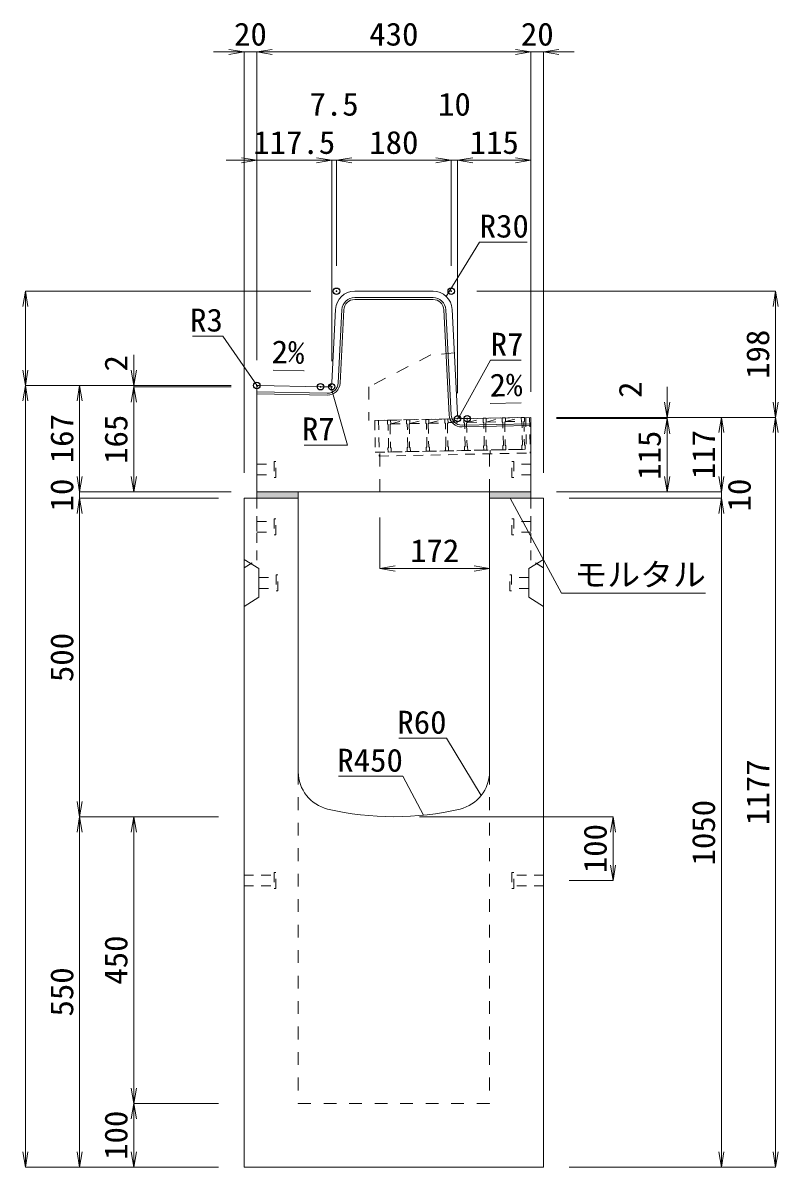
# Model space of a CAD drawing. Units: millimetres at full size. Extents: x -22536 to 51867, y -19720 to 38340.
# Drawn here: x 7818 to 9003, y 7050 to 8846 of the extents above; entities that cross this region are included whole.
import ezdxf
from ezdxf.enums import TextEntityAlignment as Align

# ---------------------------------------------------------------- set-up
doc = ezdxf.new("R2010")
doc.units = ezdxf.units.MM
doc.header["$LTSCALE"] = 20
doc.header["$PDMODE"] = 32
doc.header["$PDSIZE"] = 10
doc.linetypes.add('USER1', pattern=[2, 1, -1])
doc.linetypes.add('USER2', pattern=[1.35, 0.75, -0.6])
for name, color, linetype, lineweight in [('インサート', 3, 'USER2', 9), ('グレーチング', 7, 'USER2', 5), ('モルタル', 7, 'Continuous', 9), ('受枠', 3, 'USER2', 9), ('寸法線', 7, 'Continuous', 13), ('引出線', 4, 'Continuous', 13), ('本体', 2, 'Continuous', 13), ('目地', 132, 'Continuous', 5)]:
    doc.layers.add(name, color=color, linetype=linetype, lineweight=lineweight)
doc.layers.add('作業エリア', color=11, linetype='Continuous')
doc.styles.add('ＭＳ 明朝', font='')
doc.styles.get('ＭＳ 明朝').set_extended_font_data('MS Mincho')

# ---------------------------------------------------------------- blocks, each defined once
blk = doc.blocks.new('open_arrow')
at = {"color": 0, "linetype": 'Continuous', "lineweight": -2}
blk.add_lwpolyline([(7.5, 1.25), (0, 0), (7.5, -1.25)], dxfattribs=at)

msp = doc.modelspace()

# ---------------------------------------------------------------- hatches: boundary and pattern name
at = {"layer": 'モルタル'}
for points in [[(8250, 8100), (8250, 8110), (8185, 8110), (8185, 8100)], [(8615, 8100), (8615, 8110), (8550, 8110), (8550, 8100)]]:
    msp.add_hatch(color=256, dxfattribs=at).paths.add_polyline_path(points)

# ---------------------------------------------------------------- linework, layer by layer
at = {"layer": 'インサート'}
for p, q in [((8215, 8157.5), (8212, 8157.5)), ((8212, 8157.5), (8212, 8132.5)), ((8215, 8132.5), (8215, 8157.5)), ((8585, 8157.5), (8588, 8157.5)), ((8585, 8132.5), (8585, 8157.5)), ((8588, 8157.5), (8588, 8132.5)), ((8185, 8153.5), (8212, 8153.5)), ((8185, 8153.5), (8185, 8136.5)), ((8615, 8153.5), (8588, 8153.5)), ((8615, 8153.5), (8615, 8136.5)), ((8185, 8136.5), (8212, 8136.5)), ((8212, 8132.5), (8215, 8132.5)), ((8588, 8132.5), (8585, 8132.5)), ((8615, 8136.5), (8588, 8136.5)), ((8215, 8067.5), (8212, 8067.5)), ((8212, 8067.5), (8212, 8042.5)), ((8215, 8042.5), (8215, 8067.5)), ((8585, 8067.5), (8588, 8067.5)), ((8585, 8042.5), (8585, 8067.5)), ((8588, 8067.5), (8588, 8042.5)), ((8185, 8063.5), (8212, 8063.5)), ((8185, 8063.5), (8185, 8046.5)), ((8615, 8063.5), (8588, 8063.5)), ((8615, 8063.5), (8615, 8046.5)), ((8185, 8046.5), (8212, 8046.5)), ((8212, 8042.5), (8215, 8042.5)), ((8588, 8042.5), (8585, 8042.5)), ((8615, 8046.5), (8588, 8046.5)), ((8188.2, 7975.5), (8215.2, 7975.5)), ((8188.2, 7975.5), (8188.2, 7958.5)), ((8218.2, 7979.5), (8215.2, 7979.5)), ((8215.2, 7979.5), (8215.2, 7954.5)), ((8218.2, 7954.5), (8218.2, 7979.5)), ((8581.8, 7979.5), (8584.8, 7979.5)), ((8581.8, 7954.5), (8581.8, 7979.5)), ((8584.8, 7979.5), (8584.8, 7954.5)), ((8611.8, 7975.5), (8584.8, 7975.5)), ((8611.8, 7975.5), (8611.8, 7958.5)), ((8188.2, 7958.5), (8215.2, 7958.5)), ((8611.8, 7958.5), (8584.8, 7958.5)), ((8215.2, 7954.5), (8218.2, 7954.5)), ((8584.8, 7954.5), (8581.8, 7954.5)), ((8165, 7508.5), (8212, 7508.5)), ((8165, 7508.5), (8165, 7491.5)), ((8215, 7512.5), (8212, 7512.5)), ((8212, 7512.5), (8212, 7487.5)), ((8215, 7487.5), (8215, 7512.5)), ((8588, 7512.5), (8585, 7512.5)), ((8585, 7512.5), (8585, 7487.5)), ((8588, 7487.5), (8588, 7512.5)), ((8635, 7508.5), (8588, 7508.5)), ((8635, 7491.5), (8635, 7508.5)), ((8165, 7491.5), (8212, 7491.5)), ((8635, 7491.5), (8588, 7491.5)), ((8212, 7487.5), (8215, 7487.5)), ((8585, 7487.5), (8588, 7487.5))]:
    msp.add_line(p, q, dxfattribs=at)
at = {"layer": 'グレーチング'}
for p, q in [((8389.92, 8222.5), (8604.88, 8226.8)), ((8575.01, 8220.2), (8599.88, 8226.7)), ((8395.04, 8216.6), (8419.92, 8223.1)), ((8395.04, 8216.6), (8420.04, 8217.1)), ((8425.04, 8217.2), (8449.91, 8223.7)), ((8425.04, 8217.2), (8450.03, 8217.7)), ((8455.03, 8217.8), (8479.91, 8224.3)), ((8455.03, 8217.8), (8480.03, 8218.3)), ((8485.03, 8218.4), (8509.9, 8224.9)), ((8485.03, 8218.4), (8510.02, 8218.9)), ((8515.02, 8219), (8539.89, 8225.5)), ((8515.02, 8219), (8540.01, 8219.5)), ((8545.01, 8219.6), (8569.89, 8226.1)), ((8545.01, 8219.6), (8570.01, 8220.1)), ((8575.01, 8220.2), (8600, 8220.7)), ((8390.92, 8172.51), (8605.88, 8176.81))]:
    msp.add_line(p, q, dxfattribs=at)
for points in [[(8599.88, 8226.7), (8604.88, 8226.8), (8605, 8220.8), (8604.02, 8219.78), (8604.74, 8183.79), (8605.76, 8182.81), (8605.88, 8176.81), (8600.88, 8176.71), (8600.76, 8182.71), (8601.74, 8183.73), (8601.02, 8219.72), (8600, 8220.7)], [(8389.92, 8222.5), (8394.92, 8222.6), (8395.04, 8216.6), (8394.06, 8215.58), (8394.78, 8179.59), (8395.8, 8178.61), (8395.92, 8172.61), (8390.92, 8172.51), (8390.8, 8178.51), (8391.78, 8179.53), (8391.06, 8215.52), (8390.04, 8216.5)], [(8419.92, 8223.1), (8424.92, 8223.2), (8425.04, 8217.2), (8424.06, 8216.18), (8424.78, 8180.19), (8425.8, 8179.21), (8425.92, 8173.21), (8420.92, 8173.11), (8420.8, 8179.11), (8421.78, 8180.13), (8421.06, 8216.12), (8420.04, 8217.1)], [(8449.91, 8223.7), (8454.91, 8223.8), (8455.03, 8217.8), (8454.05, 8216.78), (8454.77, 8180.79), (8455.79, 8179.81), (8455.91, 8173.81), (8450.91, 8173.71), (8450.79, 8179.71), (8451.77, 8180.73), (8451.05, 8216.72), (8450.03, 8217.7)], [(8479.91, 8224.3), (8484.91, 8224.4), (8485.03, 8218.4), (8484.05, 8217.38), (8484.77, 8181.39), (8485.79, 8180.41), (8485.91, 8174.41), (8480.91, 8174.31), (8480.79, 8180.31), (8481.77, 8181.33), (8481.05, 8217.32), (8480.03, 8218.3)], [(8509.9, 8224.9), (8514.9, 8225), (8515.02, 8219), (8514.04, 8217.98), (8514.76, 8181.99), (8515.78, 8181.01), (8515.9, 8175.01), (8510.9, 8174.91), (8510.78, 8180.91), (8511.76, 8181.93), (8511.04, 8217.92), (8510.02, 8218.9)], [(8539.89, 8225.5), (8544.89, 8225.6), (8545.01, 8219.6), (8544.03, 8218.58), (8544.75, 8182.59), (8545.77, 8181.61), (8545.89, 8175.61), (8540.89, 8175.51), (8540.77, 8181.51), (8541.75, 8182.53), (8541.03, 8218.52), (8540.01, 8219.5)], [(8569.89, 8226.1), (8574.89, 8226.2), (8575.01, 8220.2), (8574.03, 8219.18), (8574.75, 8183.19), (8575.77, 8182.21), (8575.89, 8176.21), (8570.89, 8176.11), (8570.77, 8182.11), (8571.75, 8183.13), (8571.03, 8219.12), (8570.01, 8220.1)]]:
    msp.add_lwpolyline(points, close=True, dxfattribs=at)
at = {"layer": 'モルタル'}
for points in [[(8185, 8110), (8250, 8110), (8250, 8100), (8185, 8100)], [(8550, 8110), (8615, 8110), (8615, 8100), (8550, 8100)]]:
    msp.add_lwpolyline(points, close=True, dxfattribs=at)
at = {"layer": '作業エリア'}
for p in [(8310, 8425), (8490, 8425), (8185, 8277), (8285, 8275), (8302.5, 8275), (8500, 8225), (8515, 8225)]:
    msp.add_point(p, dxfattribs=at)
at = {"layer": '受枠'}
for p, q in [((8369.93, 8222.1), (8612.88, 8226.96)), ((8606.88, 8226.84), (8607.88, 8176.85)), ((8612.88, 8226.96), (8614, 8170.97)), ((8369.93, 8222.1), (8370.93, 8172.11)), ((8375.93, 8222.22), (8377.05, 8166.23)), ((8370.93, 8172.11), (8607.88, 8176.85)), ((8550.89, 8175.71), (8551.01, 8169.71)), ((8377.05, 8166.23), (8614, 8170.97))]:
    msp.add_line(p, q, dxfattribs=at)
at = {"layer": '寸法線'}
for p, q in [((8233, 8800.58), (8117, 8800.58)), ((8165, 8140), (8165, 8800.58)), ((8185, 8800.58), (8615, 8800.58)), ((8185, 8317), (8185, 8800.58)), ((8185, 8317), (8185, 8800.58)), ((8567, 8800.58), (8683, 8800.58)), ((8615, 8267), (8615, 8800.58)), ((8615, 8267), (8615, 8800.58)), ((8635, 8140), (8635, 8800.58)), ((8137, 8630.58), (8302.5, 8630.58)), ((8185, 8317), (8185, 8630.58)), ((8254.5, 8630.58), (8358, 8630.58)), ((8302.5, 8315), (8302.5, 8630.58)), ((8302.5, 8315), (8302.5, 8630.58)), ((8310, 8465), (8310, 8630.58)), ((8310, 8630.58), (8490, 8630.58)), ((8310, 8465), (8310, 8630.58)), ((8442, 8630.58), (8548, 8630.58)), ((8490, 8465), (8490, 8630.58)), ((8490, 8465), (8490, 8630.58)), ((8500, 8265), (8500, 8630.58)), ((8500, 8630.58), (8615, 8630.58)), ((8500, 8265), (8500, 8630.58)), ((8615, 8267), (8615, 8630.58)), ((7822.06, 8425), (7822.06, 8277)), ((8270, 8425), (7822.06, 8425)), ((8530, 8425), (8998.78, 8425)), ((8998.78, 8425), (8998.78, 8227)), ((7992.06, 8325), (7992.06, 8227)), ((8145, 8277), (7822.06, 8277)), ((7822.06, 7050), (7822.06, 8277)), ((8145, 8277), (7822.06, 8277)), ((7907.06, 8277), (7907.06, 8110)), ((8145, 8277), (7907.06, 8277)), ((8145, 8277), (7992.06, 8277)), ((8145, 8275), (7992.06, 8275)), ((7992.06, 8275), (7992.06, 8110)), ((8145, 8275), (7992.06, 8275)), ((8828.78, 8275), (8828.78, 8177)), ((8655, 8227), (8828.78, 8227)), ((8655, 8227), (8913.78, 8227)), ((8655, 8227), (8998.78, 8227)), ((8655, 8227), (8998.78, 8227)), ((8913.78, 8227), (8913.78, 8110)), ((8998.78, 8227), (8998.78, 7050)), ((8655, 8225), (8828.78, 8225)), ((8655, 8225), (8828.78, 8225)), ((8828.78, 8225), (8828.78, 8110)), ((7907.06, 8158), (7907.06, 8052)), ((8913.78, 8158), (8913.78, 8052)), ((8145, 8110), (7907.06, 8110)), ((8145, 8110), (7907.06, 8110)), ((8145, 8110), (7992.06, 8110)), ((8655, 8110), (8828.78, 8110)), ((8655, 8110), (8913.78, 8110)), ((8655, 8110), (8913.78, 8110)), ((8125, 8100), (7907.06, 8100)), ((7907.06, 8100), (7907.06, 7600)), ((8125, 8100), (7907.06, 8100)), ((8675, 8100), (8913.78, 8100)), ((8675, 8100), (8913.78, 8100)), ((8913.78, 8100), (8913.78, 7050)), ((8378, 8070), (8378, 7989.77)), ((8378, 7989.77), (8550, 7989.77)), ((8125, 7600), (7907.06, 7600)), ((7907.06, 7050), (7907.06, 7600)), ((8125, 7600), (7907.06, 7600)), ((7992.06, 7600), (7992.06, 7150)), ((8125, 7600), (7992.06, 7600)), ((8440, 7600), (8743.78, 7600)), ((8743.78, 7600), (8743.78, 7500)), ((8675, 7500), (8743.78, 7500)), ((8125, 7150), (7992.06, 7150)), ((7992.06, 7150), (7992.06, 7050)), ((8125, 7150), (7992.06, 7150)), ((8125, 7050), (7822.06, 7050)), ((8125, 7050), (7907.06, 7050)), ((8125, 7050), (7992.06, 7050)), ((8675, 7050), (8913.78, 7050)), ((8675, 7050), (8998.78, 7050))]:
    msp.add_line(p, q, dxfattribs=at)
at = {"layer": '引出線'}
for points in [[(8482.14, 8416.74), (8534.6, 8502.07), (8609.27, 8502.07)], [(8185.9, 8276.08), (8131.83, 8354.5), (8084.11, 8354.5)], [(8501.83, 8226.93), (8551.86, 8316.53), (8599.79, 8316.53)], [(8259.18, 8300.18), (8210.44, 8301.15), (8259.18, 8300.18)], [(8300.67, 8276.93), (8327.18, 8183.56), (8259.25, 8183.56)], [(8550.86, 8248.59), (8599.57, 8249.56), (8550.83, 8248.59)], [(8582.5, 8100), (8663.13, 7950.97), (8889.05, 7950.97)], [(8537.07, 7633.32), (8482.66, 7723.21), (8407.98, 7723.21)], [(8446.44, 7602.4), (8414.22, 7663.55), (8313.21, 7663.55)]]:
    msp.add_lwpolyline(points, dxfattribs=at)
at = {"layer": '本体'}
for p, q in [((8338.54, 8425), (8461.46, 8425)), ((8302.83, 8281.65), (8308.57, 8396.5)), ((8499.67, 8231.65), (8491.43, 8396.5)), ((8185, 8110), (8185, 8273.94)), ((8188.06, 8276.94), (8285, 8275)), ((8285, 8275), (8295.84, 8275)), ((8615, 8227), (8515, 8225)), ((8615, 8110), (8615, 8227)), ((8515, 8225), (8506.66, 8225)), ((8185, 8110), (8615, 8110)), ((8165, 8100), (8165, 7050)), ((8165, 8100), (8250, 8100)), ((8250, 8100), (8250, 7670.53)), ((8550, 8100), (8635, 8100)), ((8550, 8100), (8550, 7670.53)), ((8635, 8100), (8635, 7050)), ((8165, 7050), (8635, 7050))]:
    msp.add_line(p, q, dxfattribs=at)
at = {"layer": '本体', "linetype": 'USER1'}
for p, q in [((8458, 8325), (8361, 8275)), ((8494.85, 8328), (8458, 8325)), ((8361, 8275), (8361, 8221.92)), ((8515, 8225), (8361, 8221.92)), ((8550, 8110), (8550, 8175.69)), ((8378, 8110), (8378, 8172.25))]:
    msp.add_line(p, q, dxfattribs=at)
at = {"layer": '本体', "linetype": 'USER2', "lineweight": 9}
for p, q in [((8185, 8003), (8185, 8100)), ((8615, 8003), (8615, 8100)), ((8165, 7990.5), (8185, 8003)), ((8635, 7990.5), (8615, 8003))]:
    msp.add_line(p, q, dxfattribs=at)
at = {"layer": '本体', "lineweight": 9}
for p, q in [((8165, 8004), (8188.2, 7989.5)), ((8634.58, 8003.74), (8611.8, 7989.5)), ((8188.2, 7989.5), (8188.2, 7944.5)), ((8611.8, 7989.5), (8611.8, 7944.5)), ((8188.2, 7944.5), (8165, 7930)), ((8611.8, 7944.5), (8635, 7930))]:
    msp.add_line(p, q, dxfattribs=at)
at = {"layer": '本体', "linetype": 'USER1', "lineweight": 15}
for p, q in [((8250, 7670.53), (8250, 7150)), ((8550, 7670.53), (8550, 7150)), ((8250, 7150), (8550, 7150))]:
    msp.add_line(p, q, dxfattribs=at)
at = {"layer": '本体'}
for centre, radius, start, end in [((8338.54, 8395), 30, 90, 177.13759), ((8461.46, 8395), 30, 2.86241, 90), ((8295.84, 8282), 7, 270, 357.13759), ((8188, 8273.94), 3, 88.85424, 180), ((8506.66, 8232), 7, 182.86241, 270), ((8310, 7670.53), 60, 180, 256.65764), ((8490, 7670.53), 60, 283.34236, 0), ((8400, 8050), 450, 256.65764, 283.34236)]:
    msp.add_arc(centre, radius, start, end, dxfattribs=at)
at = {"layer": '目地'}
for p, q in [((8338.54, 8415), (8461.46, 8415)), ((8338.54, 8412), (8461.46, 8412)), ((8312.81, 8280.94), (8318.56, 8396)), ((8315.81, 8280.79), (8321.56, 8395.85)), ((8478.44, 8395.85), (8486.69, 8230.84)), ((8481.44, 8396), (8489.69, 8230.99)), ((8185, 8267), (8295.49, 8264.79)), ((8185, 8264), (8295.43, 8261.79)), ((8507.01, 8214.84), (8615, 8217)), ((8507.07, 8211.84), (8615, 8214))]:
    msp.add_line(p, q, dxfattribs=at)
for centre, radius, start, end in [((8338.54, 8395), 20, 90, 177.13759), ((8338.54, 8395), 17, 90, 177.13759), ((8461.46, 8395), 20, 2.86241, 90), ((8461.46, 8395), 17, 2.86241, 90), ((8295.83, 8281.78), 20, 268.85424, 357.13759), ((8295.83, 8281.78), 17, 268.85424, 357.13759), ((8506.67, 8231.83), 20, 182.86241, 271.14576), ((8506.67, 8231.83), 17, 182.86241, 271.14576)]:
    msp.add_arc(centre, radius, start, end, dxfattribs=at)

# ---------------------------------------------------------------- block references
at = {"layer": '寸法線', "xscale": 3.2, "yscale": 3.2}
for p, rotation in [((8165, 8800.58), 180), ((8615, 8800.58), 180), ((8615, 8800.58), 180), ((8185, 8630.58), 180), ((8302.5, 8630.58), 180), ((8302.5, 8630.58), 180), ((8490, 8630.58), 180), ((8490, 8630.58), 180), ((8615, 8630.58), 180), ((7822.06, 8425), 270), ((8998.78, 8425), 270), ((7822.06, 8277), 90), ((7992.06, 8277), 90), ((7822.06, 8277), 270), ((7907.06, 8277), 270), ((7992.06, 8275), 270), ((7992.06, 8275), 270), ((8828.78, 8227), 90), ((8998.78, 8227), 90), ((8913.78, 8227), 270), ((8998.78, 8227), 270), ((8828.78, 8225), 270), ((8828.78, 8225), 270), ((7907.06, 8110), 90), ((7907.06, 8110), 90), ((7992.06, 8110), 90), ((8828.78, 8110), 90), ((8913.78, 8110), 90), ((8913.78, 8110), 90), ((7907.06, 8100), 270), ((7907.06, 8100), 270), ((8913.78, 8100), 270), ((8913.78, 8100), 270), ((8550, 7989.77), 180), ((7907.06, 7600), 90), ((7907.06, 7600), 270), ((7992.06, 7600), 270), ((8743.78, 7600), 270), ((8743.78, 7500), 90), ((7992.06, 7150), 90), ((7992.06, 7150), 270), ((7822.06, 7050), 90), ((7907.06, 7050), 90), ((7992.06, 7050), 90), ((8913.78, 7050), 90), ((8998.78, 7050), 90)]:
    msp.add_blockref('open_arrow', p, dxfattribs=dict(at, rotation=rotation))
for p in [(8185, 8800.58), (8185, 8800.58), (8635, 8800.58), (8310, 8630.58), (8310, 8630.58), (8500, 8630.58), (8500, 8630.58), (8378, 7989.77)]:
    msp.add_blockref('open_arrow', p, dxfattribs=at)
at = {"layer": '引出線', "xscale": 0.0533, "yscale": 0.0533}
for p, rotation in [((8482.14, 8416.74), 58.4), ((8259.18, 8300.18), 178.9), ((8185.9, 8276.08), 124.6), ((8300.67, 8276.93), 285.9), ((8550.86, 8248.59), 1.1), ((8501.83, 8226.93), 60.8), ((8582.5, 8100), 298.4), ((8537.07, 7633.32), 121.2), ((8446.44, 7602.4), 117.8)]:
    msp.add_blockref('open_arrow', p, dxfattribs=dict(at, rotation=rotation))

# ---------------------------------------------------------------- texts
at = {"layer": '寸法線', "style": 'ＭＳ 明朝', "width": 1.05}
for s, p in [('20', (8175, 8828.58)), ('430', (8400, 8828.58)), ('20', (8625, 8828.58)), ('7.5', (8306.25, 8718.58)), ('10', (8495, 8718.58)), ('180', (8400, 8658.58)), ('117.5', (8243.75, 8658.58)), ('115', (8557.5, 8658.58)), ('172', (8464, 8017.77))]:
    msp.add_text(s, height=36.03, dxfattribs=at).set_placement(p, align=Align.MIDDLE_CENTER)
for s, p in [('198', (8970.78, 8326)), ('2', (7964.06, 8311.82)), ('2', (8770.78, 8270.34)), ('167', (7879.06, 8193.5)), ('165', (7964.06, 8192.5)), ('115', (8800.78, 8167.5)), ('117', (8885.78, 8168.5)), ('10', (7879.06, 8105)), ('10', (8941.78, 8105)), ('500', (7879.06, 7850)), ('1177', (8970.78, 7638.5)), ('1050', (8885.78, 7575)), ('100', (8715.78, 7550)), ('450', (7964.06, 7375)), ('550', (7879.06, 7325)), ('100', (7964.06, 7100))]:
    msp.add_text(s, height=36.03, rotation=90, dxfattribs=at).set_placement(p, align=Align.MIDDLE_CENTER)
at = {"layer": '引出線', "style": 'ＭＳ 明朝', "width": 1.05}
for s, p in [('R30', (8534.6, 8545.27)), ('R7', (8551.86, 8359.73)), ('モルタル', (8683.13, 7998.08))]:
    msp.add_text(s, height=36.03, dxfattribs=at).set_placement(p, align=Align.TOP_LEFT)
for s, p in [('R3', (8131.83, 8397.7)), ('R7', (8307.18, 8226.76)), ('R60', (8482.66, 7766.41)), ('R450', (8414.22, 7706.75))]:
    msp.add_text(s, height=36.03, dxfattribs=at).set_placement(p, align=Align.TOP_RIGHT)
msp.add_text('2%', height=36.03, rotation=358.854, dxfattribs=at).set_placement((8260.12, 8347.07), align=Align.TOP_RIGHT)
msp.add_text('2%', height=36.03, rotation=1.146, dxfattribs=at).set_placement((8549.89, 8295.48), align=Align.TOP_LEFT)

doc.saveas('drawing.dxf')
